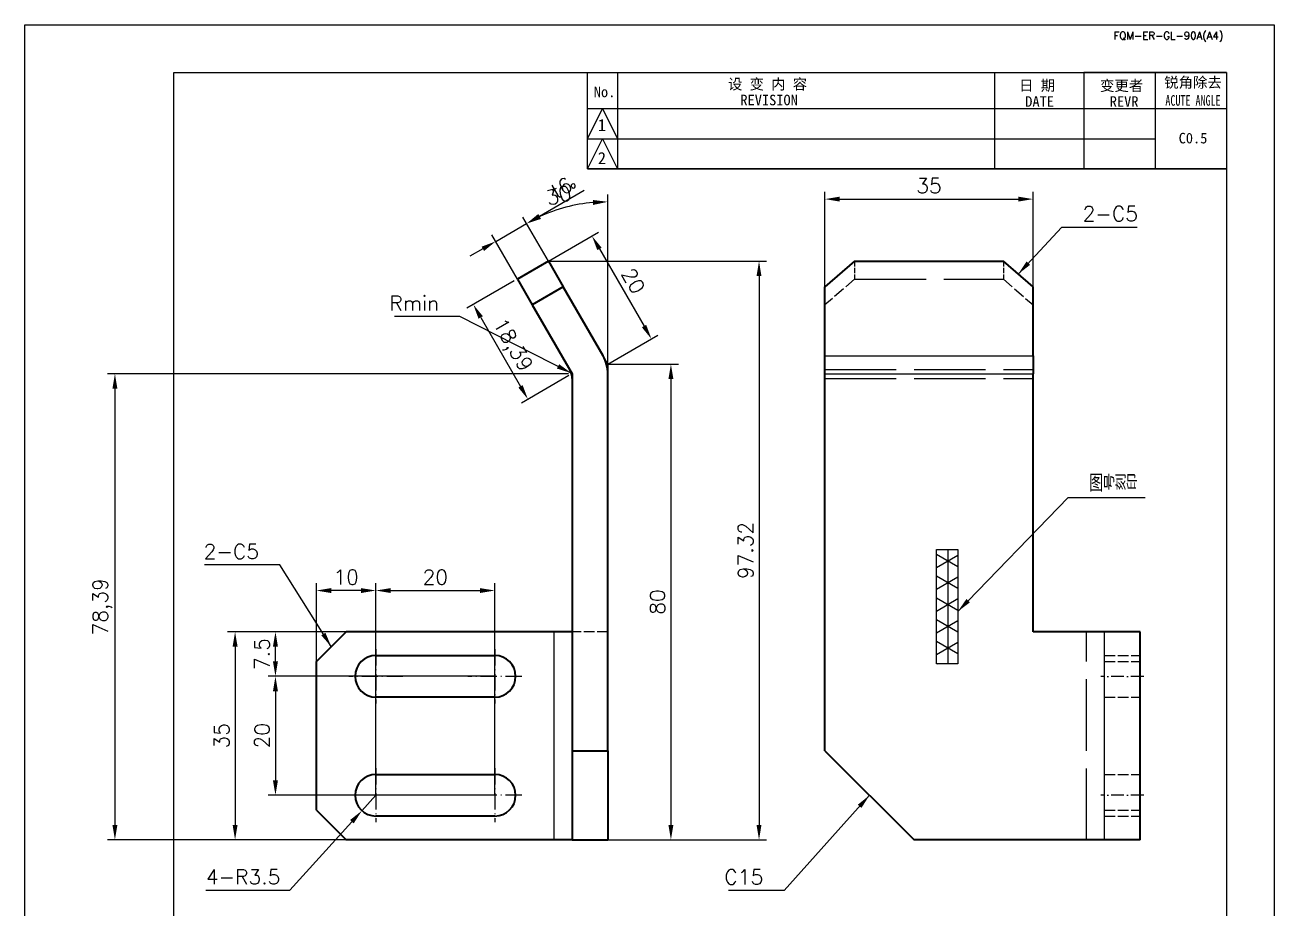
# Model space of a CAD drawing. Header units: millimetres. Extents: x -162325 to -83245, y 277409 to 326486.
# Drawn here: x -158865.7 to -158655.7, y 298461.7 to 298610.2 of the extents above; entities that cross this region are included whole.
import ezdxf
from ezdxf.enums import TextEntityAlignment as Align

# ---------------------------------------------------------------- set-up
doc = ezdxf.new("R2010")
doc.units = ezdxf.units.MM
for name, pattern in [('DASHDOT', [18.5, 12, -3, 0.5, -3]), ('DASHED', [15, 12, -3]), ('PHANTOM2', [31.75, 15.875, -3.175, 3.175, -3.175, 3.175, -3.175])]:
    doc.linetypes.add(name, pattern=pattern)
for name, color, linetype, lineweight in [('A4', 3, 'Continuous', 20), ('SIM', 6, 'PHANTOM2', 20), ('图框', 7, 'Continuous', 20), ('尺寸线', 3, 'Continuous', 13)]:
    doc.layers.add(name, color=color, linetype=linetype, lineweight=lineweight)
doc.styles.add('CH-1', font='')
doc.styles.get("Standard").update_dxf_attribs({"font": 'txt', "bigfont": 'gbcbig.shx'})
doc.styles.add('工程字', font='')
doc.styles.get('CH-1').set_extended_font_data('SimSun')
doc.styles.get('工程字').set_extended_font_data('SimSun')
doc.dimstyles.new('ISO-25', dxfattribs={"dimtxt": 2.5, "dimasz": 2.5, "dimexe": 1.25, "dimexo": 0.625, "dimtad": 1, "dimtxsty": 'Standard', "dimcen": 2.5, "dimadec": 0, "dimazin": 0, "dimtfac": 1, "dimtmove": 0, "dimatfit": 3, "dimfxl": 0, "dimarcsym": 0})
doc.dimstyles.new('副本01', dxfattribs={"dimtxt": 2.5, "dimasz": 2.5, "dimexe": 1.25, "dimexo": 0, "dimgap": 1, "dimtad": 1, "dimdsep": 46, "dimtxsty": 'Standard', "dimcen": 1, "dimclrd": 3, "dimclre": 3, "dimclrt": 1, "dimadec": 1, "dimazin": 2, "dimtfac": 1, "dimtmove": 0, "dimatfit": 3, "dimfxl": 0, "dimtolj": 1, "dimlwd": -1, "dimlwe": -1, "dimarcsym": 0})
doc.dimstyles.new('副本01$0', dxfattribs={"dimtxt": 2.5, "dimasz": 2.5, "dimexe": 1.25, "dimexo": 0, "dimgap": 1, "dimtad": 1, "dimdsep": 46, "dimtxsty": 'Standard', "dimcen": 1, "dimclrd": 3, "dimclre": 3, "dimclrt": 1, "dimadec": 1, "dimazin": 2, "dimtfac": 1, "dimtmove": 0, "dimatfit": 3, "dimfxl": 0, "dimtolj": 1, "dimlwd": -1, "dimlwe": -1, "dimarcsym": 0})
doc.dimstyles.new('副本01$4', dxfattribs={"dimtxt": 2.5, "dimasz": 2.5, "dimexe": 1.25, "dimexo": 0, "dimgap": 1, "dimtad": 1, "dimtih": 1, "dimtoh": 1, "dimdsep": 46, "dimtxsty": 'Standard', "dimcen": 1, "dimclrd": 3, "dimclre": 3, "dimclrt": 1, "dimadec": 1, "dimazin": 2, "dimtfac": 1, "dimtmove": 0, "dimatfit": 3, "dimfxl": 0, "dimtolj": 1, "dimlwd": -1, "dimlwe": -1, "dimarcsym": 0})

# ---------------------------------------------------------------- blocks, each defined once
blk = doc.blocks.new('1比1 竖框')
at = {"layer": '图框'}
for p, q in [((0, 0), (0, 297)), ((0, 297), (210, 297)), ((178, 297), (202, 297)), ((210, 297), (210, 0)), ((25, 289), (202, 289)), ((25, 10), (25, 289)), ((25, 272.79), (25, 289)), ((94.55, 272.79), (94.55, 289)), ((99.62, 289), (99.62, 272.79)), ((163, 289), (163, 272.79)), ((163, 289), (163, 272.79)), ((163, 289), (163, 272.79)), ((163, 289), (163, 272.79)), ((163, 289), (163, 272.79)), ((178, 289), (178, 272.79)), ((178, 289), (178, 272.79)), ((178, 289), (178, 272.79)), ((178, 289), (178, 272.79)), ((178, 289), (178, 272.79)), ((178, 289), (202, 289)), ((178, 289), (202, 289)), ((178, 289), (202, 289)), ((178, 289), (202, 289)), ((202, 289), (178, 289)), ((190, 289), (190, 272.79)), ((190, 289), (190, 272.79)), ((190, 289), (190, 272.79)), ((190, 289), (190, 272.79)), ((190, 289), (190, 272.79)), ((202, 289), (202, 10)), ((94.55, 277.86), (97.09, 282.93)), ((94.55, 282.93), (190, 282.93)), ((94.55, 282.93), (190, 282.93)), ((94.55, 282.93), (190, 282.93)), ((94.55, 282.93), (190, 282.93)), ((97.09, 282.93), (99.62, 277.86)), ((190, 282.93), (202, 282.93)), ((190, 282.93), (202, 282.93)), ((190, 282.93), (202, 282.93)), ((190, 282.93), (202, 282.93)), ((94.55, 272.79), (97.09, 277.86)), ((94.55, 277.86), (190, 277.86)), ((94.55, 277.86), (190, 277.86)), ((94.55, 277.86), (190, 277.86)), ((94.55, 277.86), (190, 277.86)), ((97.09, 277.86), (99.62, 272.79)), ((94.55, 272.79), (202, 272.79)), ((202, 272.79), (94.55, 272.79)), ((94.55, 272.79), (202, 272.79)), ((94.55, 272.79), (202, 272.79))]:
    blk.add_line(p, q, dxfattribs=at)
at = {"layer": '图框', "style": 'CH-1'}
for s, height, p in [('设 变 内 容', 1.775, (124.84, 287.09)), ('日 期', 1.775, (170.17, 286.84)), ('变更者', 1.775, (184.38, 286.84)), ('锐角除去', 1.775, (196.38, 287.37)), ('No.', 1.775, (97.45, 285.73)), ('REVISION', 1.775, (125.11, 284.38)), ('DATE', 1.775, (170.59, 284.13)), ('REVR', 1.775, (184.8, 284.13)), ('1', 2.03, (97, 280.16)), ('C0.5', 1.775, (196.38, 277.97)), ('2', 2.03, (97, 274.61))]:
    blk.add_text(s, height=height, dxfattribs=at).set_placement(p, align=Align.MIDDLE)
at = {"layer": '图框', "style": 'CH-1', "width": 0.7}
blk.add_text('ACUTE ANGLE', height=1.7746, dxfattribs=at).set_placement((196.38, 284.31), align=Align.MIDDLE)
at = {"layer": '图框', "insert": (192.25, 295), "char_height": 1.25, "width": 39, "attachment_point": 5}
blk.add_mtext('{\\Ftxt,@extfont2|c134;FQM-ER-GL-90A(A4)}', dxfattribs=at)
blk = doc.blocks.new('*D172')
at = {"layer": 'Defpoints', "color": 0, "transparency": 16777216}
for p in [(-158777.68, 298570.49), (-158767.68, 298473.17), (-158742.26, 298473.17)]:
    blk.add_point(p, dxfattribs=at)
at = {"layer": '尺寸线', "color": 3, "transparency": 16777216}
for p, q in [((-158777.68, 298570.49), (-158741.01, 298570.49)), ((-158742.26, 298567.99), (-158742.26, 298475.67)), ((-158767.68, 298473.17), (-158741.01, 298473.17))]:
    blk.add_line(p, q, dxfattribs=at)
for points in [[(-158742.68, 298567.99), (-158741.85, 298567.99), (-158742.26, 298570.49)], [(-158742.68, 298475.67), (-158741.85, 298475.67), (-158742.26, 298473.17)]]:
    blk.add_solid(points, dxfattribs=at)
at = {"layer": '尺寸线', "color": 1, "transparency": 16777216, "insert": (-158744.51, 298521.83), "char_height": 2.5, "attachment_point": 5, "rotation": 90}
blk.add_mtext('\\A1;97.32', dxfattribs=at)
blk = doc.blocks.new('*D175')
at = {"layer": 'Defpoints', "color": 0, "transparency": 16777216}
for p in [(-158777.68, 298570.49), (-158760.34, 298557.4), (-158767.68, 298553.17)]:
    blk.add_point(p, dxfattribs=at)
at = {"layer": '尺寸线', "color": 3, "transparency": 16777216}
for p, q in [((-158777.68, 298570.49), (-158769.26, 298575.35)), ((-158769.09, 298572.56), (-158761.59, 298559.57)), ((-158767.68, 298553.17), (-158759.26, 298558.03))]:
    blk.add_line(p, q, dxfattribs=at)
for points in [[(-158768.73, 298572.77), (-158769.45, 298572.35), (-158770.34, 298574.72)], [(-158761.23, 298559.78), (-158761.95, 298559.36), (-158760.34, 298557.4)]]:
    blk.add_solid(points, dxfattribs=at)
at = {"layer": '尺寸线', "color": 1, "transparency": 16777216, "insert": (-158763.39, 298567.19), "char_height": 2.5, "attachment_point": 5, "rotation": 299.9997}
blk.add_mtext('\\A1;20', dxfattribs=at)
blk = doc.blocks.new('*D176')
at = {"layer": 'Defpoints', "color": 0, "transparency": 16777216}
for p in [(-158767.68, 298553.17), (-158767.68, 298473.17), (-158757.07, 298473.17)]:
    blk.add_point(p, dxfattribs=at)
at = {"layer": '尺寸线', "color": 3, "transparency": 16777216}
for p, q in [((-158767.68, 298553.17), (-158755.82, 298553.17)), ((-158757.07, 298550.67), (-158757.07, 298475.67)), ((-158767.68, 298473.17), (-158755.82, 298473.17))]:
    blk.add_line(p, q, dxfattribs=at)
for points in [[(-158757.49, 298550.67), (-158756.66, 298550.67), (-158757.07, 298553.17)], [(-158757.49, 298475.67), (-158756.66, 298475.67), (-158757.07, 298473.17)]]:
    blk.add_solid(points, dxfattribs=at)
at = {"layer": '尺寸线', "color": 1, "transparency": 16777216, "insert": (-158759.32, 298513.17), "char_height": 2.5, "attachment_point": 5, "rotation": 90}
blk.add_mtext('\\A1;80', dxfattribs=at)
blk = doc.blocks.new('*D177')
at = {"layer": 'Defpoints', "color": 0, "transparency": 16777216}
for p in [(-158781.34, 298576.82), (-158777.68, 298570.49), (-158782.87, 298567.49)]:
    blk.add_point(p, dxfattribs=at)
at = {"layer": '尺寸线', "color": 3, "transparency": 16777216}
for p, q in [((-158779.17, 298578.07), (-158771.66, 298582.41)), ((-158786.53, 298573.82), (-158781.34, 298576.82)), ((-158777.68, 298570.49), (-158781.96, 298577.91)), ((-158782.87, 298567.49), (-158787.16, 298574.91)), ((-158788.7, 298572.57), (-158790.86, 298571.32))]:
    blk.add_line(p, q, dxfattribs=at)
for points in [[(-158779.38, 298578.43), (-158778.96, 298577.71), (-158781.34, 298576.82)], [(-158788.91, 298572.93), (-158788.49, 298572.21), (-158786.53, 298573.82)]]:
    blk.add_solid(points, dxfattribs=at)
at = {"layer": '尺寸线', "color": 1, "transparency": 16777216, "insert": (-158775.46, 298582.81), "char_height": 2.5, "attachment_point": 5, "rotation": 29.9996}
blk.add_mtext('\\A1;t6', dxfattribs=at)
blk = doc.blocks.new('*D178')
at = {"layer": 'Defpoints', "color": 0, "transparency": 16777216}
for p in [(-158811.68, 298508.17), (-158830.35, 298473.17), (-158811.68, 298473.17)]:
    blk.add_point(p, dxfattribs=at)
at = {"layer": '尺寸线', "color": 3, "transparency": 16777216}
for p, q in [((-158811.68, 298508.17), (-158831.6, 298508.17)), ((-158830.35, 298505.67), (-158830.35, 298475.67)), ((-158811.68, 298473.17), (-158831.6, 298473.17))]:
    blk.add_line(p, q, dxfattribs=at)
for points in [[(-158830.76, 298505.67), (-158829.93, 298505.67), (-158830.35, 298508.17)], [(-158830.76, 298475.67), (-158829.93, 298475.67), (-158830.35, 298473.17)]]:
    blk.add_solid(points, dxfattribs=at)
at = {"layer": '尺寸线', "color": 1, "transparency": 16777216, "insert": (-158832.6, 298490.67), "char_height": 2.5, "attachment_point": 5, "rotation": 90}
blk.add_mtext('\\A1;35', dxfattribs=at)
blk = doc.blocks.new('*D179')
at = {"layer": 'Defpoints', "color": 0, "transparency": 16777216}
for p in [(-158823.56, 298508.17), (-158811.68, 298508.17), (-158806.68, 298500.67)]:
    blk.add_point(p, dxfattribs=at)
at = {"layer": '尺寸线', "color": 3, "transparency": 16777216}
for p, q in [((-158811.68, 298508.17), (-158824.81, 298508.17)), ((-158823.56, 298503.17), (-158823.56, 298505.67)), ((-158806.68, 298500.67), (-158824.81, 298500.67))]:
    blk.add_line(p, q, dxfattribs=at)
for points in [[(-158823.98, 298505.67), (-158823.15, 298505.67), (-158823.56, 298508.17)], [(-158823.98, 298503.17), (-158823.15, 298503.17), (-158823.56, 298500.67)]]:
    blk.add_solid(points, dxfattribs=at)
at = {"layer": '尺寸线', "color": 1, "transparency": 16777216, "insert": (-158825.81, 298504.42), "char_height": 2.5, "attachment_point": 5, "rotation": 90}
blk.add_mtext('\\A1;7.5', dxfattribs=at)
blk = doc.blocks.new('*D180')
at = {"layer": 'Defpoints', "color": 0, "transparency": 16777216}
for p in [(-158786.68, 298500.67), (-158823.56, 298480.67), (-158786.68, 298480.67)]:
    blk.add_point(p, dxfattribs=at)
at = {"layer": '尺寸线', "color": 3, "transparency": 16777216}
for p, q in [((-158786.68, 298500.67), (-158824.81, 298500.67)), ((-158823.56, 298498.17), (-158823.56, 298483.17)), ((-158786.68, 298480.67), (-158824.81, 298480.67))]:
    blk.add_line(p, q, dxfattribs=at)
for points in [[(-158823.98, 298498.17), (-158823.15, 298498.17), (-158823.56, 298500.67)], [(-158823.98, 298483.17), (-158823.15, 298483.17), (-158823.56, 298480.67)]]:
    blk.add_solid(points, dxfattribs=at)
at = {"layer": '尺寸线', "color": 1, "transparency": 16777216, "insert": (-158825.81, 298490.67), "char_height": 2.5, "attachment_point": 5, "rotation": 90}
blk.add_mtext('\\A1;20', dxfattribs=at)
blk = doc.blocks.new('*D181')
at = {"layer": 'Defpoints', "color": 0, "transparency": 16777216}
for p in [(-158816.68, 298515.1), (-158816.68, 298503.17), (-158806.68, 298500.67)]:
    blk.add_point(p, dxfattribs=at)
at = {"layer": '尺寸线', "color": 3, "transparency": 16777216}
for p, q in [((-158816.68, 298503.17), (-158816.68, 298516.35)), ((-158809.18, 298515.1), (-158814.18, 298515.1)), ((-158806.68, 298500.67), (-158806.68, 298516.35))]:
    blk.add_line(p, q, dxfattribs=at)
for points in [[(-158814.18, 298515.51), (-158814.18, 298514.68), (-158816.68, 298515.1)], [(-158809.18, 298515.51), (-158809.18, 298514.68), (-158806.68, 298515.1)]]:
    blk.add_solid(points, dxfattribs=at)
at = {"layer": '尺寸线', "color": 1, "transparency": 16777216, "insert": (-158811.68, 298517.35), "char_height": 2.5, "attachment_point": 5}
blk.add_mtext('\\A1;10', dxfattribs=at)
blk = doc.blocks.new('*D182')
at = {"layer": 'Defpoints', "color": 0, "transparency": 16777216}
for p in [(-158786.68, 298515.1), (-158806.68, 298480.67), (-158786.68, 298480.67)]:
    blk.add_point(p, dxfattribs=at)
at = {"layer": '尺寸线', "color": 3, "transparency": 16777216}
for p, q in [((-158806.68, 298480.67), (-158806.68, 298516.35)), ((-158804.18, 298515.1), (-158789.18, 298515.1)), ((-158786.68, 298480.67), (-158786.68, 298516.35))]:
    blk.add_line(p, q, dxfattribs=at)
for points in [[(-158804.18, 298515.51), (-158804.18, 298514.68), (-158806.68, 298515.1)], [(-158789.18, 298515.51), (-158789.18, 298514.68), (-158786.68, 298515.1)]]:
    blk.add_solid(points, dxfattribs=at)
at = {"layer": '尺寸线', "color": 1, "transparency": 16777216, "insert": (-158796.68, 298517.35), "char_height": 2.5, "attachment_point": 5}
blk.add_mtext('\\A1;20', dxfattribs=at)
blk = doc.blocks.new('*D183')
at = {"layer": 'Defpoints', "color": 0, "transparency": 16777216}
for p in [(-158806.68, 298480.67), (-158809.03, 298478.07)]:
    blk.add_point(p, dxfattribs=at)
at = {"layer": '尺寸线', "color": 3, "transparency": 16777216}
for p, q in [((-158806.68, 298480.67), (-158809.03, 298478.07)), ((-158821.16, 298464.7), (-158810.71, 298476.22)), ((-158835.26, 298464.7), (-158821.16, 298464.7))]:
    blk.add_line(p, q, dxfattribs=at)
blk.add_solid([(-158811.02, 298476.5), (-158810.4, 298475.94), (-158809.03, 298478.07)], dxfattribs=at)
at = {"layer": '尺寸线', "color": 1, "transparency": 16777216, "insert": (-158829.01, 298466.95), "char_height": 2.5, "attachment_point": 5}
blk.add_mtext('\\A1;\\A1;4-R3.5', dxfattribs=at)
blk = doc.blocks.new('*D184')
at = {"layer": 'Defpoints', "color": 0, "transparency": 16777216}
for p in [(-158696.18, 298580.93), (-158731.18, 298566.16), (-158696.18, 298566.16)]:
    blk.add_point(p, dxfattribs=at)
at = {"layer": '尺寸线', "color": 3, "transparency": 16777216}
for p, q in [((-158731.18, 298566.16), (-158731.18, 298582.18)), ((-158728.68, 298580.93), (-158698.68, 298580.93)), ((-158696.18, 298566.16), (-158696.18, 298582.18))]:
    blk.add_line(p, q, dxfattribs=at)
for points in [[(-158728.68, 298581.35), (-158728.68, 298580.52), (-158731.18, 298580.93)], [(-158698.68, 298581.35), (-158698.68, 298580.52), (-158696.18, 298580.93)]]:
    blk.add_solid(points, dxfattribs=at)
at = {"layer": '尺寸线', "color": 1, "transparency": 16777216, "insert": (-158713.68, 298583.18), "char_height": 2.5, "attachment_point": 5}
blk.add_mtext('\\A1;35', dxfattribs=at)
blk = doc.blocks.new('*D185')
at = {"layer": 'Defpoints', "color": 0, "transparency": 16777216}
for p in [(-158772.42, 298580.07), (-158777.68, 298570.49), (-158775.18, 298566.16), (-158767.68, 298551.56), (-158767.68, 298488.17)]:
    blk.add_point(p, dxfattribs=at)
at = {"layer": '尺寸线', "color": 3, "transparency": 16777216}
for p, q in [((-158767.68, 298553.17), (-158767.68, 298581.73)), ((-158777.68, 298570.49), (-158781.96, 298577.91))]:
    blk.add_line(p, q, dxfattribs=at)
blk.add_arc((-158767.68, 298553.17), 27.32, 95.2456, 114.754, dxfattribs=at)
for points in [[(-158770.19, 298580.78), (-158770.16, 298579.95), (-158767.68, 298580.48)], [(-158778.92, 298577.6), (-158779.31, 298578.34), (-158781.34, 298576.82)]]:
    blk.add_solid(points, dxfattribs=at)
at = {"layer": '尺寸线', "color": 1, "transparency": 16777216, "insert": (-158775.33, 298581.73), "char_height": 2.5, "attachment_point": 5, "rotation": 14.9998}
blk.add_mtext('\\A1;30°', dxfattribs=at)
blk = doc.blocks.new('*D761')
at = {"color": 0, "lineweight": -2, "transparency": 16777216}
for p, q in [((-158783.42, 298567.18), (-158791.39, 298562.57)), ((-158789.05, 298561.03), (-158782.36, 298549.43)), ((-158774.22, 298551.25), (-158782.19, 298546.64))]:
    blk.add_line(p, q, dxfattribs=at)
at = {"color": 0, "transparency": 16777216}
for points in [[(-158788.69, 298561.24), (-158789.42, 298560.82), (-158790.3, 298563.2)], [(-158782, 298549.64), (-158782.72, 298549.23), (-158781.11, 298547.27)]]:
    blk.add_solid(points, dxfattribs=at)
at = {"layer": 'Defpoints', "color": 0, "transparency": 16777216}
for p in [(-158782.87, 298567.49), (-158773.68, 298551.56), (-158781.11, 298547.27)]:
    blk.add_point(p, dxfattribs=at)
at = {"color": 0, "transparency": 16777216, "insert": (-158783.9, 298556.27), "char_height": 2.5, "attachment_point": 5, "rotation": 300.0006}
blk.add_mtext('18,39', dxfattribs=at)
blk = doc.blocks.new('*D762')
at = {"color": 0, "lineweight": -2, "transparency": 16777216}
for p, q in [((-158774.3, 298551.56), (-158851.8, 298551.56)), ((-158850.55, 298549.06), (-158850.55, 298475.67)), ((-158774.3, 298473.17), (-158851.8, 298473.17))]:
    blk.add_line(p, q, dxfattribs=at)
at = {"color": 0, "transparency": 16777216}
for points in [[(-158850.97, 298549.06), (-158850.14, 298549.06), (-158850.55, 298551.56)], [(-158850.97, 298475.67), (-158850.14, 298475.67), (-158850.55, 298473.17)]]:
    blk.add_solid(points, dxfattribs=at)
at = {"layer": 'Defpoints', "color": 0, "transparency": 16777216}
for p in [(-158773.68, 298551.56), (-158850.55, 298473.17), (-158773.68, 298473.17)]:
    blk.add_point(p, dxfattribs=at)
at = {"color": 0, "transparency": 16777216, "insert": (-158852.64, 298512.36), "char_height": 2.5, "attachment_point": 5, "rotation": 90}
blk.add_mtext('78,39', dxfattribs=at)

msp = doc.modelspace()

# ---------------------------------------------------------------- hatches: boundary and pattern name
at = {"layer": '尺寸线'}
h = msp.add_hatch(dxfattribs=at)
h.set_pattern_fill('NET3', color=4, angle=90)
h.set_pattern_definition([(90, (-143886.4078, 286815.8476), (-3.175, 2e-16), []), (150, (-143886.4078, 286815.8476), (-1.5875, -2.74963066), []), (210, (-143886.4078, 286815.8476), (1.5875, -2.74963066), [])])
h.paths.add_polyline_path([(-158708.826, 298521.982), (-158712.423, 298521.982), (-158712.423, 298502.761), (-158708.826, 298502.761)])

# ---------------------------------------------------------------- linework, layer by layer
at = {"color": 7, "lineweight": 35}
for p, q in [((-158777.678, 298570.488), (-158782.874, 298567.488)), ((-158777.678, 298570.488), (-158775.178, 298566.157)), ((-158726.181, 298570.488), (-158731.181, 298566.157)), ((-158726.181, 298570.488), (-158701.181, 298570.488)), ((-158696.181, 298566.157), (-158701.181, 298570.488)), ((-158782.874, 298567.488), (-158780.374, 298563.157)), ((-158775.178, 298566.157), (-158780.374, 298563.157)), ((-158768.481, 298554.559), (-158775.178, 298566.157)), ((-158731.181, 298554.559), (-158731.181, 298566.157)), ((-158696.181, 298554.559), (-158696.181, 298566.157)), ((-158780.374, 298563.157), (-158773.678, 298551.56)), ((-158731.181, 298551.559), (-158731.181, 298554.559)), ((-158696.181, 298554.559), (-158696.181, 298551.559)), ((-158773.678, 298551.56), (-158773.678, 298488.167)), ((-158767.678, 298488.167), (-158767.678, 298551.559)), ((-158731.181, 298488.167), (-158731.181, 298551.559)), ((-158696.181, 298508.167), (-158696.181, 298551.559)), ((-158811.678, 298508.167), (-158816.678, 298503.167)), ((-158776.678, 298508.167), (-158811.678, 298508.167)), ((-158773.678, 298508.167), (-158776.678, 298508.167)), ((-158684.181, 298508.167), (-158696.181, 298508.167)), ((-158678.181, 298508.167), (-158684.181, 298508.167)), ((-158678.181, 298473.167), (-158678.181, 298508.167)), ((-158816.678, 298478.167), (-158816.678, 298503.167)), ((-158806.678, 298504.167), (-158786.678, 298504.167)), ((-158786.678, 298497.167), (-158806.678, 298497.167)), ((-158773.678, 298488.167), (-158773.678, 298473.167)), ((-158773.678, 298488.167), (-158767.678, 298488.167)), ((-158767.678, 298488.167), (-158767.678, 298473.167)), ((-158731.181, 298488.167), (-158716.181, 298473.167)), ((-158806.678, 298484.167), (-158786.678, 298484.167)), ((-158816.678, 298478.167), (-158811.678, 298473.167)), ((-158786.678, 298477.167), (-158806.678, 298477.167)), ((-158776.678, 298473.167), (-158811.678, 298473.167)), ((-158773.678, 298473.167), (-158776.678, 298473.167)), ((-158773.678, 298473.167), (-158767.678, 298473.167)), ((-158684.181, 298473.167), (-158716.181, 298473.167)), ((-158678.181, 298473.167), (-158684.181, 298473.167))]:
    msp.add_line(p, q, dxfattribs=at)
at = {"color": 1, "linetype": 'DASHED', "lineweight": 13, "ltscale": 0.075}
for p, q in [((-158726.181, 298570.488), (-158726.181, 298567.488)), ((-158701.181, 298570.488), (-158701.181, 298567.488))]:
    msp.add_line(p, q, dxfattribs=at)
at = {"color": 1, "linetype": 'DASHED', "lineweight": 13, "ltscale": 0.150003}
msp.add_line((-158775.178, 298566.157), (-158780.374, 298563.157), dxfattribs=at)
at = {"color": 1, "linetype": 'DASHED', "lineweight": 13, "ltscale": 0.165361}
for p, q in [((-158726.181, 298567.488), (-158731.181, 298563.157)), ((-158701.181, 298567.488), (-158696.181, 298563.157))]:
    msp.add_line(p, q, dxfattribs=at)
at = {"color": 1, "linetype": 'DASHED', "lineweight": 13}
for p, q in [((-158726.181, 298567.488), (-158701.181, 298567.488)), ((-158731.181, 298552.256), (-158696.181, 298552.256)), ((-158731.181, 298550.756), (-158696.181, 298550.756)), ((-158773.678, 298473.167), (-158773.678, 298508.167)), ((-158687.181, 298473.167), (-158687.181, 298508.167)), ((-158684.181, 298473.167), (-158684.181, 298508.167))]:
    msp.add_line(p, q, dxfattribs=at)
at = {"color": 7, "lineweight": 13}
for p, q in [((-158731.181, 298554.559), (-158696.181, 298554.559)), ((-158731.181, 298551.559), (-158696.181, 298551.559)), ((-158776.678, 298473.167), (-158776.678, 298508.167)), ((-158684.181, 298473.167), (-158684.181, 298508.167))]:
    msp.add_line(p, q, dxfattribs=at)
at = {"color": 1, "linetype": 'DASHED', "lineweight": 13, "ltscale": 0.15}
for p, q in [((-158767.678, 298508.167), (-158773.678, 298508.167)), ((-158684.181, 298504.167), (-158678.181, 298504.167)), ((-158684.181, 298503.167), (-158678.181, 298503.167)), ((-158684.181, 298497.167), (-158678.181, 298497.167)), ((-158684.181, 298484.167), (-158678.181, 298484.167)), ((-158684.181, 298478.167), (-158678.181, 298478.167)), ((-158684.181, 298477.167), (-158678.181, 298477.167))]:
    msp.add_line(p, q, dxfattribs=at)
at = {"color": 2, "linetype": 'DASHDOT', "lineweight": 13, "ltscale": 0.227502}
for p, q in [((-158806.678, 298505.217), (-158806.678, 298496.117)), ((-158786.678, 298505.217), (-158786.678, 298496.117)), ((-158806.678, 298485.217), (-158806.678, 298476.117)), ((-158786.678, 298485.217), (-158786.678, 298476.117))]:
    msp.add_line(p, q, dxfattribs=at)
at = {"color": 2, "linetype": 'DASHDOT', "lineweight": 13, "ltscale": 0.227496}
for p, q in [((-158802.128, 298500.667), (-158811.228, 298500.667)), ((-158782.128, 298500.667), (-158791.228, 298500.667)), ((-158802.128, 298480.667), (-158811.228, 298480.667)), ((-158782.128, 298480.667), (-158791.228, 298480.667))]:
    msp.add_line(p, q, dxfattribs=at)
at = {"color": 2, "linetype": 'DASHDOT', "lineweight": 13, "ltscale": 0.180017}
for p, q in [((-158677.581, 298500.667), (-158684.782, 298500.667)), ((-158677.581, 298480.667), (-158684.782, 298480.667))]:
    msp.add_line(p, q, dxfattribs=at)
at = {"color": 7, "lineweight": 35}
for centre, radius, start, end in [((-158773.678, 298551.559), 6, 0, 30), ((-158776.678, 298550.756), 3, 0, 30), ((-158806.678, 298500.667), 3.5, 90, 270), ((-158786.678, 298500.667), 3.5, 270, 90), ((-158806.678, 298480.667), 3.5, 90, 270), ((-158786.678, 298480.667), 3.5, 270, 90)]:
    msp.add_arc(centre, radius, start, end, dxfattribs=at)
at = {"layer": 'A4'}
msp.add_lwpolyline([(-158865.674, 298610.219), (-158655.674, 298610.219), (-158655.674, 298313.219), (-158865.674, 298313.219)], close=True, dxfattribs=at)
at = {"layer": 'SIM'}
for q in [(-158768.481, 298554.559), (-158767.678, 298551.559)]:
    msp.add_line((-158767.678, 298553.167), q, dxfattribs=at)
at = {"layer": '尺寸线', "color": 4}
msp.add_lwpolyline([(-158712.423, 298502.761), (-158712.423, 298521.982), (-158708.826, 298521.982), (-158708.826, 298502.761)], close=True, dxfattribs=at)

# ---------------------------------------------------------------- block references
at = {"layer": '图框'}
msp.add_blockref('1比1 竖框', (-158865.674, 298313.219), dxfattribs=at)

# ---------------------------------------------------------------- texts
at = {"layer": '尺寸线', "color": 1, "char_height": 2.5}
for s, insert, attachment_point in [('2-C5', (-158687.87, 298577.225), 7), ('Rmin', (-158796.04, 298562.17), 9), ('2-C5', (-158826.323, 298520.419), 9), ('C15', (-158741.542, 298465.673), 9)]:
    msp.add_mtext(s, dxfattribs=dict(at, insert=insert, attachment_point=attachment_point))
at = {"layer": '尺寸线', "color": 1, "insert": (-158686.778, 298531.756), "char_height": 2.5, "attachment_point": 7, "style": '工程字'}
msp.add_mtext('{\\W0.7;\\A1;\\f宋体|b0|i0|c134|p2;\\C4;图\\Fg13f12d.shx,@extfont2.shx|c0;号刻印}', dxfattribs=at)

# ---------------------------------------------------------------- dimensions: what is measured, and where the dimension line sits
dim = msp.add_aligned_dim(p1=(-158782.874, 298567.488), p2=(-158773.678, 298551.56), distance=-8.581, dimstyle='ISO-25', override={"dimarcsym": 2})
dim.commit()
dim.dimension.update_dxf_attribs({"geometry": '*D761', "text_midpoint": (-158783.903, 298556.275)})
dim = msp.add_linear_dim(base=(-158850.555, 298473.167), p1=(-158773.678, 298551.56), p2=(-158773.678, 298473.167), angle=90, dimstyle='ISO-25', override={"dimarcsym": 2})
dim.commit()
dim.dimension.update_dxf_attribs({"geometry": '*D762', "text_midpoint": (-158852.638, 298512.363)})
at = {"layer": '尺寸线'}
dim = msp.add_aligned_dim(p1=(-158782.874, 298567.488), p2=(-158777.678, 298570.488), distance=7.316, dimstyle='副本01$0', override={"dimpost": 't<>'}, dxfattribs=at)
dim.commit()
dim.dimension.update_dxf_attribs({"geometry": '*D177', "text_midpoint": (-158775.46, 298582.814)})
for base, p1, p2, picture, middle in [((-158696.181, 298580.932), (-158731.181, 298566.157), (-158696.181, 298566.157), '*D184', (-158713.681, 298583.182)), ((-158816.678, 298515.098), (-158806.678, 298500.667), (-158816.678, 298503.167), '*D181', (-158811.678, 298517.348)), ((-158786.678, 298515.098), (-158806.678, 298480.667), (-158786.678, 298480.667), '*D182', (-158796.678, 298517.348))]:
    dim = msp.add_linear_dim(base=base, p1=p1, p2=p2, dimstyle='副本01$0', dxfattribs=at)
    dim.commit()
    dim.dimension.update_dxf_attribs({"geometry": picture, "text_midpoint": middle})
dim = msp.add_angular_dim_2l(base=(-158772.421, 298580.068), line1=((-158767.678, 298488.167), (-158767.678, 298551.559)), line2=((-158777.678, 298570.488), (-158775.178, 298566.157)), dimstyle='副本01', dxfattribs=at)
dim.commit()
dim.dimension.update_dxf_attribs({"geometry": '*D185', "text_midpoint": (-158775.33, 298581.726)})
for p1, p2, distance, picture, middle in [((-158777.678, 298570.488), (-158767.678, 298553.167), 8.473, '*D175', (-158763.391, 298567.189)), ((-158767.678, 298553.167), (-158767.678, 298473.167), 10.606, '*D176', (-158759.322, 298513.167))]:
    dim = msp.add_aligned_dim(p1=p1, p2=p2, distance=distance, dimstyle='副本01$0', dxfattribs=at)
    dim.commit()
    dim.dimension.update_dxf_attribs({"geometry": picture, "text_midpoint": middle})
for base, p1, p2, picture, middle in [((-158742.265, 298473.167), (-158777.678, 298570.488), (-158767.678, 298473.167), '*D172', (-158744.515, 298521.827)), ((-158830.347, 298473.167), (-158811.678, 298508.167), (-158811.678, 298473.167), '*D178', (-158832.597, 298490.667)), ((-158823.563, 298508.167), (-158806.678, 298500.667), (-158811.678, 298508.167), '*D179', (-158825.813, 298504.417)), ((-158823.563, 298480.667), (-158786.678, 298500.667), (-158786.678, 298480.667), '*D180', (-158825.813, 298490.667))]:
    dim = msp.add_linear_dim(base=base, p1=p1, p2=p2, angle=90, dimstyle='副本01$0', dxfattribs=at)
    dim.commit()
    dim.dimension.update_dxf_attribs({"geometry": picture, "text_midpoint": middle})
dim = msp.add_radius_dim(center=(-158806.678, 298480.667), mpoint=(-158809.029, 298478.074), text='\\A1;4-<>', dimstyle='副本01$4', override={"dimtxsty": 'Standard'}, dxfattribs=at)
dim.commit()
dim.dimension.update_dxf_attribs({"geometry": '*D183', "text_midpoint": (-158829.011, 298464.702), "dimtype": 164})

# ---------------------------------------------------------------- leaders
at = {"layer": '尺寸线', "annotation_type": 0, "has_hookline": 1}
for points, hookline_direction, text_width in [([(-158698.681, 298568.323), (-158691.37, 298576.225), (-158688.87, 298576.225)], 0, 9.167), ([(-158773.819, 298551.666), (-158792.54, 298561.17), (-158795.04, 298561.17)], 1, 7.5), ([(-158708.826, 298511.598), (-158690.278, 298530.756), (-158687.778, 298530.756)], 0, 9.444), ([(-158814.178, 298505.667), (-158822.823, 298519.419), (-158825.323, 298519.419)], 1, 9.167), ([(-158723.681, 298480.667), (-158738.042, 298464.673), (-158740.542, 298464.673)], 1, 5.833)]:
    msp.add_leader(points, dimstyle='副本01', override={"dimgap": 1, "dimtad": 1}, dxfattribs=dict(at, hookline_direction=hookline_direction, text_width=text_width))

doc.saveas('drawing.dxf')
